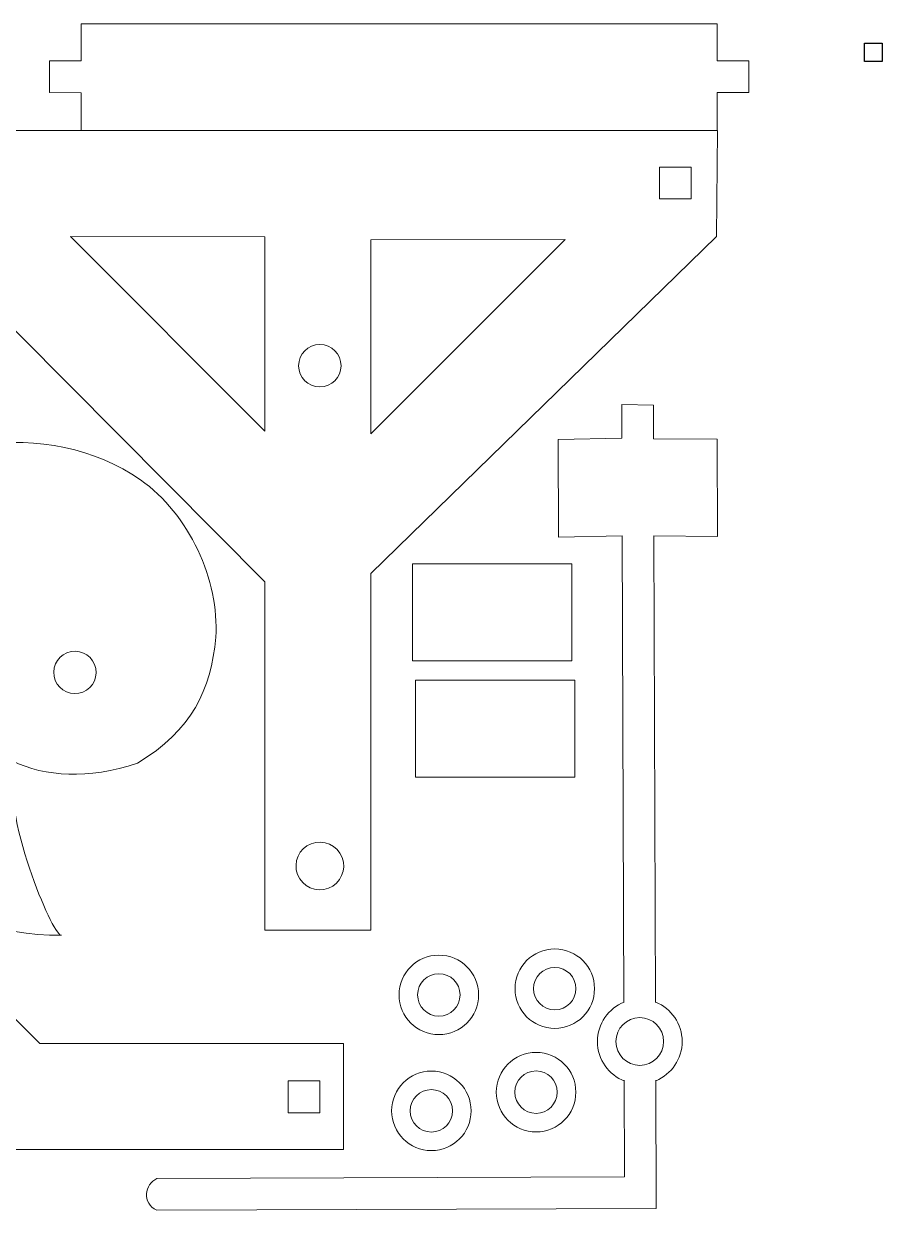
# Model space of a CAD drawing. Header units: inches. Extents: x -12 to 0.8, y -0.2 to 10.9.
# Drawn here: x -5.62 to 0.76, y 0.13 to 8.94 of the extents above; entities that cross this region are included whole.
import ezdxf

# ---------------------------------------------------------------- set-up
doc = ezdxf.new("R2010")
doc.units = ezdxf.units.IN
doc.header["$MEASUREMENT"] = 0
doc.header["$XCLIPFRAME"] = 0
doc.layers.add('Layer 1', color=7, linetype='Continuous')
picture_1 = doc.add_image_def('image1.jpg', size_in_pixel=(288, 299))

msp = doc.modelspace()

# ---------------------------------------------------------------- linework, layer by layer
at = {"layer": 'Layer 1', "color": 250, "lineweight": 9}
for points in [[(-0.9011, 7.6419), (-0.6649, 7.6419), (-0.6649, 7.8781), (-0.9011, 7.8781), (-0.9011, 7.6419)], [(-2.734, 4.2111), (-1.5503, 4.2111), (-1.5503, 4.931), (-2.734, 4.931), (-2.734, 4.2111)], [(-2.7131, 3.3465), (-1.5294, 3.3465), (-1.5294, 4.0664), (-2.7131, 4.0664), (-2.7131, 3.3465)], [(-3.6588, 0.8551), (-3.4226, 0.8551), (-3.4226, 1.0913), (-3.6588, 1.0913), (-3.6588, 0.8551)]]:
    msp.add_lwpolyline(points, close=True, dxfattribs=at)
msp.add_ellipse((-3.4234, 6.4028), major_axis=(0, 0.1575), ratio=1, dxfattribs=at)
for points, knots in [([(-5.1968, 8.1555), (-5.1968, 8.1555), (-5.1968, 8.4293), (-5.1968, 8.4293), (-5.1968, 8.4293), (-5.1968, 8.4293), (-5.433, 8.4311), (-5.433, 8.4311), (-5.433, 8.4311), (-5.433, 8.4311), (-5.433, 8.6673), (-5.433, 8.6673), (-5.433, 8.6673), (-5.433, 8.6673), (-5.1968, 8.6676), (-5.1968, 8.6676), (-5.1968, 8.6676), (-5.1968, 8.6676), (-5.1968, 8.9429), (-5.1968, 8.9429), (-5.1968, 8.9429), (-5.1968, 8.9429), (-0.4724, 8.9429), (-0.4724, 8.9429), (-0.4724, 8.9429), (-0.4724, 8.9429), (-0.4724, 8.6676), (-0.4724, 8.6676), (-0.4724, 8.6676), (-0.4724, 8.6676), (-0.2361, 8.6673), (-0.2361, 8.6673), (-0.2361, 8.6673), (-0.2361, 8.6673), (-0.2361, 8.4311), (-0.2361, 8.4311), (-0.2361, 8.4311), (-0.2361, 8.4311), (-0.4724, 8.4332), (-0.4724, 8.4332), (-0.4724, 8.4332), (-0.4724, 8.4332), (-0.4724, 8.1555), (-0.4724, 8.1555)], [0, 0, 0, 0, 0.083333, 0.083333, 0.083333, 0.083333, 0.166667, 0.166667, 0.166667, 0.166667, 0.25, 0.25, 0.25, 0.25, 0.333333, 0.333333, 0.333333, 0.333333, 0.416667, 0.416667, 0.416667, 0.416667, 0.5, 0.5, 0.5, 0.5, 0.583333, 0.583333, 0.583333, 0.583333, 0.666667, 0.666667, 0.666667, 0.666667, 0.75, 0.75, 0.75, 0.75, 0.833333, 0.833333, 0.833333, 0.833333, 1, 1, 1, 1]), ([(-3.0435, 2.2113), (-3.0435, 2.2113), (-3.8309, 2.2113), (-3.8309, 2.2113), (-3.8309, 2.2113), (-3.8309, 2.2113), (-3.8309, 4.7967), (-3.8309, 4.7967), (-3.8309, 4.7967), (-3.8309, 4.7967), (-6.3806, 7.3604), (-6.3806, 7.3604), (-6.3806, 7.3604), (-6.3806, 7.3604), (-8.6361, 7.3614), (-8.6361, 7.3614), (-8.6361, 7.3614), (-8.6361, 7.3614), (-8.6361, 8.1488), (-8.6361, 8.1488), (-8.6361, 8.1488), (-8.6361, 8.1488), (-0.4685, 8.1488), (-0.4685, 8.1488), (-0.4685, 8.1488), (-0.4685, 8.1488), (-0.4761, 7.3614), (-0.4761, 7.3614), (-0.4761, 7.3614), (-0.4761, 7.3614), (-3.0435, 4.8592), (-3.0435, 4.8592), (-3.0435, 4.8592), (-3.0435, 4.8592), (-3.0435, 2.2113), (-3.0435, 2.2113)], [0, 0, 0, 0, 0.1, 0.1, 0.1, 0.1, 0.2, 0.2, 0.2, 0.2, 0.3, 0.3, 0.3, 0.3, 0.4, 0.4, 0.4, 0.4, 0.5, 0.5, 0.5, 0.5, 0.6, 0.6, 0.6, 0.6, 0.7, 0.7, 0.7, 0.7, 0.8, 0.8, 0.8, 0.8, 1, 1, 1, 1]), ([(-3.8309, 5.9175), (-3.8309, 5.9175), (-3.8309, 7.3592), (-3.8309, 7.3592), (-3.8309, 7.3592), (-3.8309, 7.3592), (-5.2748, 7.3614), (-5.2748, 7.3614), (-5.2748, 7.3614), (-5.2748, 7.3614), (-3.8309, 5.9175), (-3.8309, 5.9175)], [0, 0, 0, 0, 0.25, 0.25, 0.25, 0.25, 0.5, 0.5, 0.5, 0.5, 1, 1, 1, 1]), ([(-3.0456, 5.8967), (-3.0456, 5.8967), (-3.0456, 7.3384), (-3.0456, 7.3384), (-3.0456, 7.3384), (-3.0456, 7.3384), (-1.6017, 7.3405), (-1.6017, 7.3405), (-1.6017, 7.3405), (-1.6017, 7.3405), (-3.0456, 5.8967), (-3.0456, 5.8967)], [0, 0, 0, 0, 0.25, 0.25, 0.25, 0.25, 0.5, 0.5, 0.5, 0.5, 1, 1, 1, 1]), ([(-8.8404, 6.518), (-8.8404, 6.518), (-8.053, 6.518), (-8.053, 6.518), (-8.053, 6.518), (-8.053, 6.518), (-8.053, 3.9325), (-8.053, 3.9325), (-8.053, 3.9325), (-8.053, 3.9325), (-5.5033, 1.3689), (-5.5033, 1.3689), (-5.5033, 1.3689), (-5.5033, 1.3689), (-3.2478, 1.3679), (-3.2478, 1.3679), (-3.2478, 1.3679), (-3.2478, 1.3679), (-3.2478, 0.5805), (-3.2478, 0.5805), (-3.2478, 0.5805), (-3.2478, 0.5805), (-11.4154, 0.5805), (-11.4154, 0.5805), (-11.4154, 0.5805), (-11.4154, 0.5805), (-11.4078, 1.3679), (-11.4078, 1.3679), (-11.4078, 1.3679), (-11.4078, 1.3679), (-8.8404, 3.87), (-8.8404, 3.87), (-8.8404, 3.87), (-8.8404, 3.87), (-8.8404, 6.518), (-8.8404, 6.518)], [0, 0, 0, 0, 0.1, 0.1, 0.1, 0.1, 0.2, 0.2, 0.2, 0.2, 0.3, 0.3, 0.3, 0.3, 0.4, 0.4, 0.4, 0.4, 0.5, 0.5, 0.5, 0.5, 0.6, 0.6, 0.6, 0.6, 0.7, 0.7, 0.7, 0.7, 0.8, 0.8, 0.8, 0.8, 1, 1, 1, 1]), ([(-1.1656, 1.6762), (-1.1656, 1.6762), (-1.1775, 5.1397), (-1.1775, 5.1397), (-1.1775, 5.1397), (-1.1775, 5.1397), (-1.65, 5.1304), (-1.65, 5.1304), (-1.65, 5.1304), (-1.65, 5.1304), (-1.6524, 5.8544), (-1.6524, 5.8544), (-1.6524, 5.8544), (-1.6524, 5.8544), (-1.18, 5.8637), (-1.18, 5.8637), (-1.18, 5.8637), (-1.18, 5.8637), (-1.1808, 6.1151), (-1.1808, 6.1151), (-1.1808, 6.1151), (-1.1808, 6.1151), (-0.9446, 6.1108), (-0.9446, 6.1108), (-0.9446, 6.1108), (-0.9446, 6.1108), (-0.9437, 5.8593), (-0.9437, 5.8593), (-0.9437, 5.8593), (-0.9437, 5.8593), (-0.4712, 5.8584), (-0.4712, 5.8584), (-0.4712, 5.8584), (-0.4712, 5.8584), (-0.4687, 5.1345), (-0.4687, 5.1345), (-0.4687, 5.1345), (-0.4687, 5.1345), (-0.9413, 5.1405), (-0.9413, 5.1405), (-0.9413, 5.1405), (-0.9413, 5.1405), (-0.9294, 1.6744), (-0.9294, 1.6744)], [0, 0, 0, 0, 0.083333, 0.083333, 0.083333, 0.083333, 0.166667, 0.166667, 0.166667, 0.166667, 0.25, 0.25, 0.25, 0.25, 0.333333, 0.333333, 0.333333, 0.333333, 0.416667, 0.416667, 0.416667, 0.416667, 0.5, 0.5, 0.5, 0.5, 0.583333, 0.583333, 0.583333, 0.583333, 0.666667, 0.666667, 0.666667, 0.666667, 0.75, 0.75, 0.75, 0.75, 0.833333, 0.833333, 0.833333, 0.833333, 1, 1, 1, 1]), ([(-5.7102, 3.4671), (-5.7672, 2.976), (-5.3845, 2.1325), (-5.3426, 2.1747), (-5.3426, 2.1747), (-6.2913, 2.1478), (-7.0672, 2.9163), (-7.272, 3.598), (-7.272, 3.598), (-7.3863, 4.0644), (-7.3721, 4.7732), (-6.9595, 5.2614), (-6.9595, 5.2614), (-6.4957, 5.8794), (-5.4309, 6.0265), (-4.7561, 5.5553), (-4.7561, 5.5553), (-4.3949, 5.303), (-4.1697, 4.809), (-4.1963, 4.3856), (-4.1963, 4.3856), (-4.2326, 3.9907), (-4.3709, 3.7005), (-4.7788, 3.4502), (-4.7788, 3.4502), (-5.1512, 3.3293), (-5.4564, 3.349), (-5.7102, 3.4671)], [0, 0, 0, 0, 0.125, 0.125, 0.125, 0.125, 0.25, 0.25, 0.25, 0.25, 0.375, 0.375, 0.375, 0.375, 0.5, 0.5, 0.5, 0.5, 0.625, 0.625, 0.625, 0.625, 0.75, 0.75, 0.75, 0.75, 1, 1, 1, 1]), ([(-5.2717, 4.2795), (-5.3572, 4.2638), (-5.4137, 4.1816), (-5.3979, 4.0961), (-5.3979, 4.0961), (-5.3821, 4.0106), (-5.3, 3.9541), (-5.2145, 3.9699), (-5.2145, 3.9699), (-5.129, 3.9857), (-5.0725, 4.0678), (-5.0883, 4.1533), (-5.0883, 4.1533), (-5.1041, 4.2388), (-5.1862, 4.2953), (-5.2717, 4.2795)], [0, 0, 0, 0, 0.2, 0.2, 0.2, 0.2, 0.4, 0.4, 0.4, 0.4, 0.6, 0.6, 0.6, 0.6, 1, 1, 1, 1]), ([(-3.5887, 2.624), (-3.5536, 2.5327), (-3.4511, 2.4872), (-3.3598, 2.5224), (-3.3598, 2.5224), (-3.2685, 2.5575), (-3.223, 2.66), (-3.2581, 2.7513), (-3.2581, 2.7513), (-3.2933, 2.8426), (-3.3958, 2.8881), (-3.4871, 2.8529), (-3.4871, 2.8529), (-3.5784, 2.8178), (-3.6239, 2.7153), (-3.5887, 2.624)], [0, 0, 0, 0, 0.2, 0.2, 0.2, 0.2, 0.4, 0.4, 0.4, 0.4, 0.6, 0.6, 0.6, 0.6, 1, 1, 1, 1]), ([(-1.3828, 1.7762), (-1.3828, 1.6131), (-1.515, 1.4809), (-1.6781, 1.4809), (-1.6781, 1.4809), (-1.8412, 1.4809), (-1.9734, 1.6131), (-1.9734, 1.7762), (-1.9734, 1.7762), (-1.9734, 1.9393), (-1.8412, 2.0715), (-1.6781, 2.0715), (-1.6781, 2.0715), (-1.515, 2.0715), (-1.3828, 1.9393), (-1.3828, 1.7762)], [0, 0, 0, 0, 0.2, 0.2, 0.2, 0.2, 0.4, 0.4, 0.4, 0.4, 0.6, 0.6, 0.6, 0.6, 1, 1, 1, 1]), ([(-2.2439, 1.7299), (-2.2439, 1.5668), (-2.3761, 1.4346), (-2.5392, 1.4346), (-2.5392, 1.4346), (-2.7023, 1.4346), (-2.8345, 1.5668), (-2.8345, 1.7299), (-2.8345, 1.7299), (-2.8345, 1.8929), (-2.7023, 2.0251), (-2.5392, 2.0251), (-2.5392, 2.0251), (-2.3761, 2.0251), (-2.2439, 1.8929), (-2.2439, 1.7299)], [0, 0, 0, 0, 0.2, 0.2, 0.2, 0.2, 0.4, 0.4, 0.4, 0.4, 0.6, 0.6, 0.6, 0.6, 1, 1, 1, 1]), ([(-2.3817, 1.7299), (-2.3817, 1.6429), (-2.4522, 1.5724), (-2.5392, 1.5724), (-2.5392, 1.5724), (-2.6262, 1.5724), (-2.6967, 1.6429), (-2.6967, 1.7299), (-2.6967, 1.7299), (-2.6967, 1.8168), (-2.6262, 1.8873), (-2.5392, 1.8873), (-2.5392, 1.8873), (-2.4522, 1.8873), (-2.3817, 1.8168), (-2.3817, 1.7299)], [0, 0, 0, 0, 0.2, 0.2, 0.2, 0.2, 0.4, 0.4, 0.4, 0.4, 0.6, 0.6, 0.6, 0.6, 1, 1, 1, 1]), ([(-1.5206, 1.7762), (-1.5206, 1.6892), (-1.5911, 1.6187), (-1.6781, 1.6187), (-1.6781, 1.6187), (-1.7651, 1.6187), (-1.8356, 1.6892), (-1.8356, 1.7762), (-1.8356, 1.7762), (-1.8356, 1.8632), (-1.7651, 1.9337), (-1.6781, 1.9337), (-1.6781, 1.9337), (-1.5911, 1.9337), (-1.5206, 1.8632), (-1.5206, 1.7762)], [0, 0, 0, 0, 0.2, 0.2, 0.2, 0.2, 0.4, 0.4, 0.4, 0.4, 0.6, 0.6, 0.6, 0.6, 1, 1, 1, 1]), ([(-1.1592, 1.0897), (-1.2771, 1.1349), (-1.361, 1.249), (-1.3615, 1.3828), (-1.3615, 1.3828), (-1.3619, 1.5164), (-1.2792, 1.6308), (-1.1619, 1.677)], [0, 0, 0, 0, 0.333333, 0.333333, 0.333333, 0.333333, 1, 1, 1, 1]), ([(-0.9277, 1.6757), (-0.813, 1.6289), (-0.732, 1.5165), (-0.7316, 1.385), (-0.7316, 1.385), (-0.7311, 1.2534), (-0.8115, 1.1403), (-0.9259, 1.0928)], [0, 0, 0, 0, 0.333333, 0.333333, 0.333333, 0.333333, 1, 1, 1, 1]), ([(-1.2237, 1.3833), (-1.224, 1.4811), (-1.145, 1.5607), (-1.0471, 1.5611), (-1.0471, 1.5611), (-0.9493, 1.5614), (-0.8697, 1.4823), (-0.8694, 1.3845), (-0.8694, 1.3845), (-0.869, 1.2866), (-0.9481, 1.2071), (-1.0459, 1.2067), (-1.0459, 1.2067), (-1.1438, 1.2064), (-1.2234, 1.2854), (-1.2237, 1.3833)], [0, 0, 0, 0, 0.2, 0.2, 0.2, 0.2, 0.4, 0.4, 0.4, 0.4, 0.6, 0.6, 0.6, 0.6, 1, 1, 1, 1]), ([(-1.5217, 1.0076), (-1.5217, 0.8446), (-1.6539, 0.7124), (-1.817, 0.7124), (-1.817, 0.7124), (-1.9801, 0.7124), (-2.1123, 0.8446), (-2.1123, 1.0076), (-2.1123, 1.0076), (-2.1123, 1.1707), (-1.9801, 1.3029), (-1.817, 1.3029), (-1.817, 1.3029), (-1.6539, 1.3029), (-1.5217, 1.1707), (-1.5217, 1.0076)], [0, 0, 0, 0, 0.2, 0.2, 0.2, 0.2, 0.4, 0.4, 0.4, 0.4, 0.6, 0.6, 0.6, 0.6, 1, 1, 1, 1]), ([(-2.2995, 0.8687), (-2.2995, 0.7057), (-2.4317, 0.5735), (-2.5948, 0.5735), (-2.5948, 0.5735), (-2.7578, 0.5735), (-2.89, 0.7057), (-2.89, 0.8687), (-2.89, 0.8687), (-2.89, 1.0318), (-2.7578, 1.164), (-2.5948, 1.164), (-2.5948, 1.164), (-2.4317, 1.164), (-2.2995, 1.0318), (-2.2995, 0.8687)], [0, 0, 0, 0, 0.2, 0.2, 0.2, 0.2, 0.4, 0.4, 0.4, 0.4, 0.6, 0.6, 0.6, 0.6, 1, 1, 1, 1]), ([(-1.6595, 1.0076), (-1.6595, 0.9207), (-1.73, 0.8502), (-1.817, 0.8502), (-1.817, 0.8502), (-1.904, 0.8502), (-1.9745, 0.9207), (-1.9745, 1.0076), (-1.9745, 1.0076), (-1.9745, 1.0946), (-1.904, 1.1651), (-1.817, 1.1651), (-1.817, 1.1651), (-1.73, 1.1651), (-1.6595, 1.0946), (-1.6595, 1.0076)], [0, 0, 0, 0, 0.2, 0.2, 0.2, 0.2, 0.4, 0.4, 0.4, 0.4, 0.6, 0.6, 0.6, 0.6, 1, 1, 1, 1]), ([(-0.9274, 1.0962), (-0.9274, 1.0962), (-0.9242, 0.143), (-0.9242, 0.143), (-0.9242, 0.143), (-0.9242, 0.143), (-4.6339, 0.1303), (-4.6339, 0.1303), (-4.6339, 0.1303), (-4.7487, 0.1826), (-4.7231, 0.3239), (-4.6347, 0.3665), (-4.6347, 0.3665), (-4.6347, 0.3665), (-1.1612, 0.3792), (-1.1612, 0.3792), (-1.1612, 0.3792), (-1.1612, 0.3792), (-1.1636, 1.0954), (-1.1636, 1.0954)], [0, 0, 0, 0, 0.166667, 0.166667, 0.166667, 0.166667, 0.333333, 0.333333, 0.333333, 0.333333, 0.5, 0.5, 0.5, 0.5, 0.666667, 0.666667, 0.666667, 0.666667, 1, 1, 1, 1]), ([(-2.4373, 0.8687), (-2.4373, 0.7818), (-2.5078, 0.7113), (-2.5948, 0.7113), (-2.5948, 0.7113), (-2.6817, 0.7113), (-2.7522, 0.7818), (-2.7522, 0.8687), (-2.7522, 0.8687), (-2.7522, 0.9557), (-2.6817, 1.0262), (-2.5948, 1.0262), (-2.5948, 1.0262), (-2.5078, 1.0262), (-2.4373, 0.9557), (-2.4373, 0.8687)], [0, 0, 0, 0, 0.2, 0.2, 0.2, 0.2, 0.4, 0.4, 0.4, 0.4, 0.6, 0.6, 0.6, 0.6, 1, 1, 1, 1])]:
    msp.add_open_spline(points, degree=3, knots=knots, dxfattribs=at)

# ---------------------------------------------------------------- pictures from other files: only their frames are drawn
at = {"layer": 'Layer 1', "color": 0}
image = msp.add_image(picture_1, insert=(0.5868, -1.1122), size_in_units=(9.5272, 9.8911), dxfattribs=at)
image.set_boundary_path([(0.587, -1.112), (4.587, 3.0545)])
image.dxf.flags = 3

doc.saveas('drawing.dxf')
